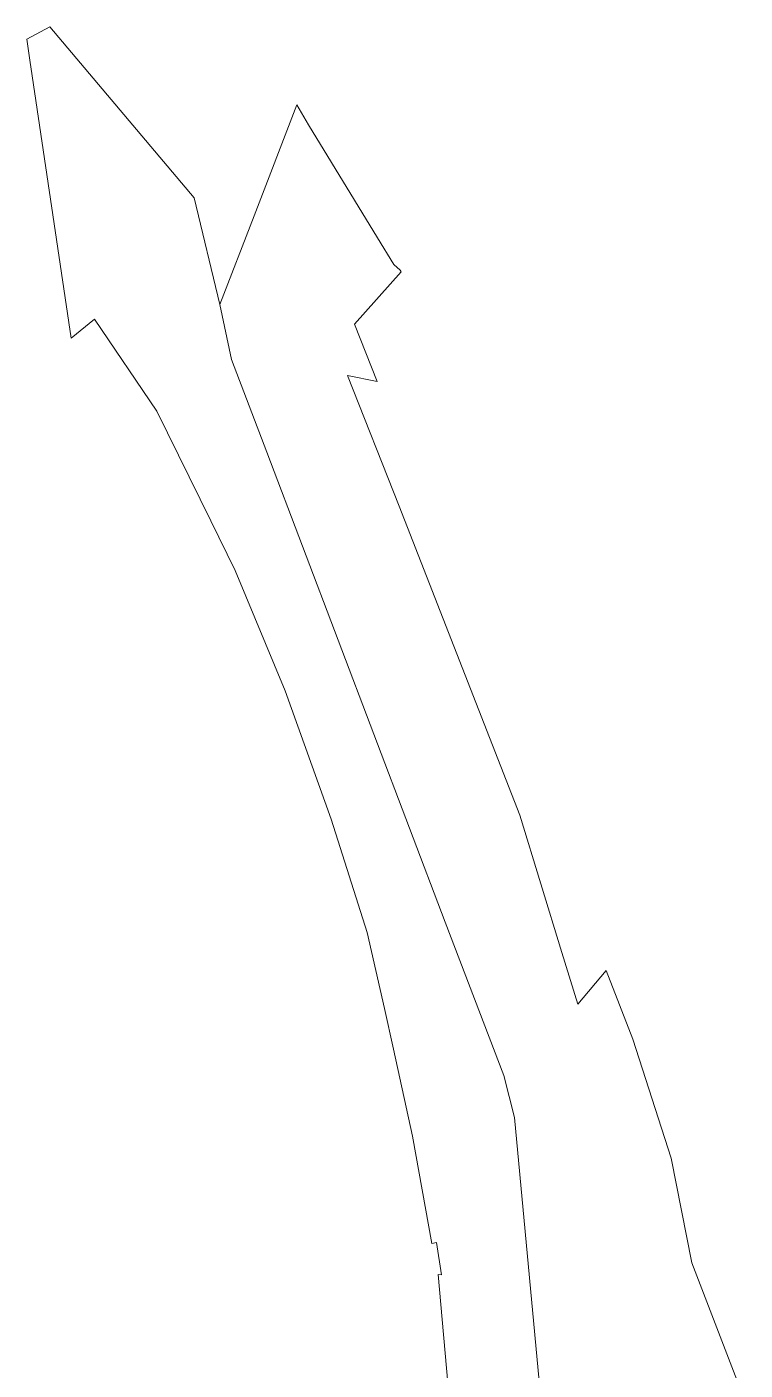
# Model space of a CAD drawing. Header units: metres. Extents: x 275581 to 277562, y 6265937 to 6267965.
# Drawn here: x 276109.4 to 276325.3, y 6267561.6 to 6267965.2 of the extents above; entities that cross this region are included whole.
import ezdxf

# ---------------------------------------------------------------- set-up
doc = ezdxf.new("R2010")
doc.units = ezdxf.units.M
doc.layers.add('Cadastre Land Parcels_SP_EXT', color=9, linetype='Continuous', lineweight=5)
doc.layers.add('Cadastre Roads_SP_EXT', color=9, linetype='Continuous', lineweight=5)

msp = doc.modelspace()

# ---------------------------------------------------------------- linework, layer by layer
at = {"layer": 'Cadastre Land Parcels_SP_EXT', "linetype": 'Continuous'}
msp.add_lwpolyline([(276263.72, 6267555.08), (276255.94, 6267637.45), (276252.71, 6267650.14), (276235.13, 6267696.13), (276181.48, 6267837.41), (276170.9, 6267865.25), (276167.36, 6267881.76), (276167.36, 6267881.76), (276159.71, 6267913.81), (276116.23, 6267965.16), (276109.36, 6267961.44), (276110.3, 6267955.12), (276122.67, 6267871.58), (276129.74, 6267877.33), (276148.45, 6267849.72), (276164.65, 6267816.73), (276171.95, 6267801.84), (276186.97, 6267765.62), (276200.82, 6267727.15), (276211.65, 6267693.06), (276216.91, 6267670.24), (276219.61, 6267658), (276225.34, 6267631.9), (276231.13, 6267599.6), (276232.56, 6267599.89), (276234.02, 6267590.15), (276233, 6267590.29), (276236.29, 6267553.18)], dxfattribs=at)
at = {"layer": 'Cadastre Roads_SP_EXT', "linetype": 'Continuous'}
msp.add_lwpolyline([(276325.3, 6267552.18), (276309.23, 6267593.81), (276303.05, 6267625.24), (276291.57, 6267661.04), (276283.48, 6267681.63), (276275.01, 6267671.51), (276270.23, 6267687.06), (276257.58, 6267728.29), (276221.31, 6267821.17), (276205.77, 6267860.46), (276214.64, 6267858.63), (276207.91, 6267875.88), (276207.91, 6267875.88), (276221.88, 6267891.51), (276221.62, 6267892.1), (276219.69, 6267893.74), (276214.8, 6267901.76), (276194.06, 6267935.68), (276190.53, 6267941.71), (276177.67, 6267908.43), (276167.36, 6267881.76), (276170.9, 6267865.25), (276181.48, 6267837.41), (276235.13, 6267696.13), (276252.71, 6267650.14), (276255.94, 6267637.45), (276263.72, 6267555.08)], dxfattribs=at)

doc.saveas('drawing.dxf')
